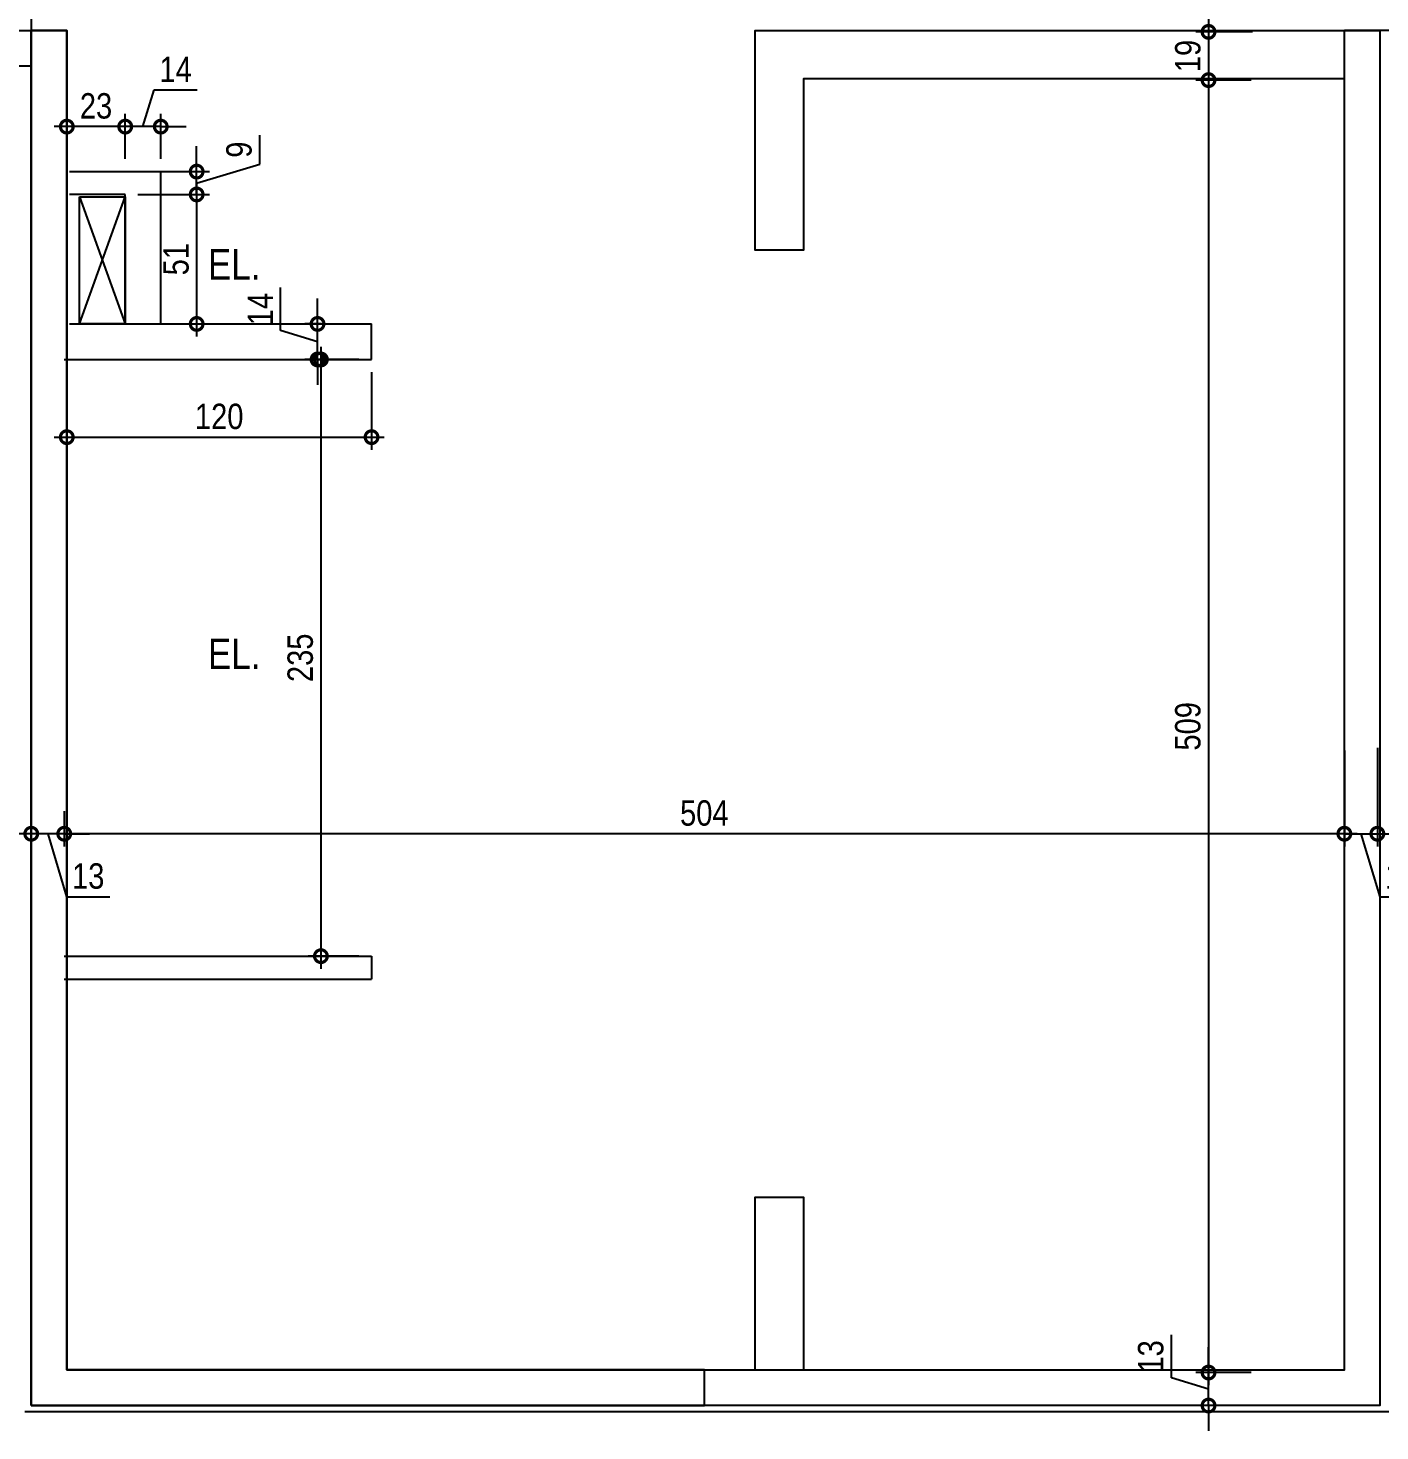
# Model space of a CAD drawing. Header units: metres. Extents: x -38 to 570, y -75 to 184.
# Drawn here: x -5.18 to 0.14, y -9.47 to -3.94 of the extents above; entities that cross this region are included whole.
import ezdxf

# ---------------------------------------------------------------- set-up
doc = ezdxf.new("R2010")
doc.units = ezdxf.units.M
for name, color, linetype in [('237', 232, 'Continuous'), ('28', 232, 'Continuous'), ('ARQ-ALV ACAB', 4, 'Continuous'), ('ARQ-ALV OSSO', 5, 'Continuous'), ('ARQ-AUX1', 1, 'Continuous'), ('ARQ-DIM', 2, 'Continuous'), ('ARQ-TXT', 2, 'Continuous')]:
    doc.layers.add(name, color=color, linetype=linetype)
doc.styles.add('Adesa', font='ARIALN.TTF')
doc.styles.add('M50', font='ARIALN.TTF', dxfattribs={"height": 0.15})
doc.dimstyles.new('ADESA 1-0050', dxfattribs={"dimtxt": 0.1, "dimasz": 0.1, "dimexe": 0.05, "dimexo": 0.05, "dimgap": 0.03, "dimtad": 1, "dimdec": 1, "dimlfac": 100, "dimzin": 12, "dimtxsty": 'Adesa', "dimblk": 'DOTSMALL', "dimcen": 1, "dimdle": 0.05, "dimclrd": 1, "dimclre": 1, "dimclrt": 256, "dimazin": 3, "dimtm": 1e-09, "dimtfac": 1, "dimtdec": 1, "dimtmove": 1, "dimatfit": 0, "dimldrblk": 'DOTSMALL', "dimfxl": 0.8, "dimtvp": 2, "dimtolj": 1, "dimtzin": 0, "dimarcsym": 0})

# ---------------------------------------------------------------- blocks, each defined once
blk = doc.blocks.new('est-lo-12-bar-r05')
at = {"layer": '237', "linetype": 'Continuous'}
blk.add_line((-517.003335, -245.502873), (-517.003335, -395.541264), dxfattribs=at)
at = {"layer": '28', "linetype": 'Continuous'}
blk.add_lwpolyline([(-517.003335, -937.002217), (-251.979379, -937.002217), (-251.979379, -923.001358), (-503.003335, -923.001358), (-503.003335, -395.499165), (-517.003335, -395.499165), (-517.003335, -937.002217)], dxfattribs=at)
at = {"layer": '28'}
blk.add_lwpolyline([(-251.979379, -937.001358), (-251.979379, -923.000499), (-232.004486, -922.9998), (-232.004486, -855.000659), (-213.004486, -855.000659), (-213.004486, -923.000659), (-0.004452, -923.001358), (-0.004452, -414.503177), (-213.011238, -414.503177), (-213.011238, -482.000175), (-232.011238, -482.000175), (-232.011238, -395.503177), (14, -395.503177), (14, -409.003386), (14, -409.003386), (14, -937.001358), (-251.979379, -937.001358)], dxfattribs=at)
blk = doc.blocks.new('COBERTURA')
at = {"layer": 'ARQ-ALV ACAB'}
for p, q in [((-2.5475, -9.3949), (-5.1951, -9.3949)), ((0.1749, -9.3949), (-2.5475, -9.3949))]:
    blk.add_line(p, q, dxfattribs=at)
at = {"layer": 'ARQ-ALV OSSO'}
for p, q in [((-7.2375, -3.955), (-5.03, -3.955)), ((-5.03, -3.955), (-5.03, -9.23)), ((2.2104, -3.955), (0, -3.955)), ((-5.17, -4.095), (-7.2375, -4.095)), ((-5.02, -4.5103, 0), (-4.66, -4.5103, 0)), ((-4.98, -4.61), (-4.8, -4.6103, 0)), ((-5.02, -5.1102), (-3.8301, -5.1102)), ((-5.04, -5.2502), (-3.8301, -5.2502)), ((-5.04, -7.6002), (-3.83, -7.6002)), ((-5.04, -7.6902), (-3.83, -7.6902))]:
    blk.add_line(p, q, dxfattribs=at)
for points in [[(-5.17, -9.3699), (-5.17, -3.9599)], [(-5.03, -9.23), (-2.5176, -9.23), (0, -9.23), (0, -3.955), (0, -3.955)], [(0.14, -4.095), (0.14, -9.3699), (-2.5475, -9.3699), (-5.17, -9.3699)], [(-3.8301, -5.2502), (-3.8301, -5.1102)], [(-3.83, -7.6002), (-3.83, -7.6902)]]:
    blk.add_lwpolyline(points, dxfattribs=at)
at = {"layer": 'ARQ-ALV OSSO', "elevation": 0}
for points in [[(-4.66, -5.1103), (-4.66, -4.5103)], [(-4.8, -4.6003), (-5.02, -4.6003)], [(-4.8, -5.1103), (-4.8, -4.6003)]]:
    blk.add_lwpolyline(points, dxfattribs=at)
at = {"layer": 'ARQ-ALV OSSO'}
blk.add_lwpolyline([(-5.17, -9.18), (-5.17, -9.18)], close=True, dxfattribs=at)
at = {"layer": 'ARQ-AUX1', "elevation": 0}
blk.add_lwpolyline([(-4.98, -4.61), (-4.8, -4.6103), (-4.8, -5.1103), (-4.98, -5.11)], close=True, dxfattribs=at)
for points in [[(-4.98, -4.61), (-4.8, -5.1103)], [(-4.98, -5.11), (-4.8, -4.6103)]]:
    blk.add_lwpolyline(points, dxfattribs=at)
at = {"linetype": 'Continuous', "xscale": 0.01, "yscale": 0.01, "zscale": 0.01}
blk.add_blockref('est-lo-12-bar-r05', (0, 0), dxfattribs=at)
blk = doc.blocks.new('_DotSmall')
at = {"color": 0, "linetype": 'ByBlock', "const_width": 0.5}
blk.add_lwpolyline([(-0.0625, 0, 1), (0.0625, 0, 1)], format="xyb", close=True, dxfattribs=at)
blk = doc.blocks.new('*D610')
at = {"layer": 'ARQ-DIM', "color": 1, "lineweight": -2, "transparency": 16777216}
for p, q in [((-0.5349, -2.4), (-0.5349, -4.0099)), ((-0.3675, -2.45), (-0.5849, -2.45)), ((-0.3619, -3.9599), (-0.5849, -3.9599))]:
    blk.add_line(p, q, dxfattribs=at)
at = {"layer": 'Defpoints', "color": 0, "transparency": 16777216}
for p in [(-0.3175, -2.45, 0), (-0.5349, -3.9599), (-0.3119, -3.9599, 0)]:
    blk.add_point(p, dxfattribs=at)
at = {"layer": 'ARQ-DIM', "color": 1, "lineweight": -2, "transparency": 16777216, "xscale": 0.1, "yscale": 0.1, "zscale": 0.1}
for p, rotation in [((-0.5349, -2.45), 90), ((-0.5349, -3.9599), 270)]:
    blk.add_blockref('_DotSmall', p, dxfattribs=dict(at, rotation=rotation))
at = {"layer": 'ARQ-DIM', "transparency": 16777216, "insert": (-0.6159, -3.205), "char_height": 0.1, "attachment_point": 5, "rotation": 90, "style": 'Adesa'}
blk.add_mtext('\\A1;151', dxfattribs=at)
blk = doc.blocks.new('*D611')
at = {"layer": 'ARQ-DIM', "color": 1, "lineweight": -2, "transparency": 16777216}
for p, q in [((-0.5349, -3.9099), (-0.5349, -4.2001)), ((-0.3674, -3.9599), (-0.5849, -3.9599)), ((-0.3674, -4.1501), (-0.5849, -4.1501))]:
    blk.add_line(p, q, dxfattribs=at)
at = {"layer": 'Defpoints', "color": 0, "transparency": 16777216}
for p in [(-0.3174, -3.9599, 0), (-0.5349, -4.1501), (-0.3174, -4.1501, 0)]:
    blk.add_point(p, dxfattribs=at)
at = {"layer": 'ARQ-DIM', "color": 1, "lineweight": -2, "transparency": 16777216, "xscale": 0.1, "yscale": 0.1, "zscale": 0.1}
for p, rotation in [((-0.5349, -3.9599), 90), ((-0.5349, -4.1501), 270)]:
    blk.add_blockref('_DotSmall', p, dxfattribs=dict(at, rotation=rotation))
at = {"layer": 'ARQ-DIM', "transparency": 16777216, "insert": (-0.6159, -4.055), "char_height": 0.1, "attachment_point": 5, "rotation": 90, "style": 'Adesa'}
blk.add_mtext('\\A1;19', dxfattribs=at)
blk = doc.blocks.new('*D612')
at = {"layer": 'ARQ-DIM', "color": 1, "lineweight": -2, "transparency": 16777216}
for p, q in [((-0.5349, -4.1001), (-0.5349, -9.29)), ((-0.3674, -4.1501), (-0.5849, -4.1501)), ((-0.3674, -9.24), (-0.5849, -9.24))]:
    blk.add_line(p, q, dxfattribs=at)
at = {"layer": 'Defpoints', "color": 0, "transparency": 16777216}
for p in [(-0.3174, -4.1501, 0), (-0.5349, -9.24), (-0.3174, -9.24, 0)]:
    blk.add_point(p, dxfattribs=at)
at = {"layer": 'ARQ-DIM', "color": 1, "lineweight": -2, "transparency": 16777216, "xscale": 0.1, "yscale": 0.1, "zscale": 0.1}
for p, rotation in [((-0.5349, -4.1501), 90), ((-0.5349, -9.24), 270)]:
    blk.add_blockref('_DotSmall', p, dxfattribs=dict(at, rotation=rotation))
at = {"layer": 'ARQ-DIM', "transparency": 16777216, "insert": (-0.6159, -6.695), "char_height": 0.1, "attachment_point": 5, "rotation": 90, "style": 'Adesa'}
blk.add_mtext('\\A1;509', dxfattribs=at)
blk = doc.blocks.new('*D613')
at = {"layer": 'ARQ-DIM', "color": 1, "lineweight": -2, "transparency": 16777216}
for p, q in [((-0.6809, -9.2612), (-0.6809, -9.0915)), ((-0.5349, -9.24), (-0.5349, -9.14)), ((-0.5349, -9.305), (-0.6809, -9.2612)), ((-0.3674, -9.24), (-0.5849, -9.24)), ((-0.5349, -9.37), (-0.5349, -9.24)), ((-0.5349, -9.37), (-0.5349, -9.24)), ((-0.3674, -9.37), (-0.5849, -9.37)), ((-0.5349, -9.37), (-0.5349, -9.47))]:
    blk.add_line(p, q, dxfattribs=at)
at = {"layer": 'Defpoints', "color": 0, "transparency": 16777216}
for p in [(-0.5349, -9.24), (-0.3174, -9.24, 0), (-0.3174, -9.37, 0)]:
    blk.add_point(p, dxfattribs=at)
at = {"layer": 'ARQ-DIM', "color": 1, "lineweight": -2, "transparency": 16777216, "xscale": 0.1, "yscale": 0.1, "zscale": 0.1}
for p, rotation in [((-0.5349, -9.24), 270), ((-0.5349, -9.37), 90)]:
    blk.add_blockref('_DotSmall', p, dxfattribs=dict(at, rotation=rotation))
at = {"layer": 'ARQ-DIM', "transparency": 16777216, "insert": (-0.762, -9.1764), "char_height": 0.1, "attachment_point": 5, "rotation": 90, "style": 'Adesa'}
blk.add_mtext('\\A1;13', dxfattribs=at)
blk = doc.blocks.new('*D614')
at = {"layer": 'ARQ-DIM', "color": 1, "lineweight": -2, "transparency": 16777216}
for p, q in [((-0.0001, -6.79), (-0.0001, -7.1681)), ((0.1299, -6.78), (0.1299, -7.1681)), ((-0.0001, -7.1181), (-0.1001, -7.1181)), ((-0.0001, -7.1181), (0.1299, -7.1181)), ((-0.0001, -7.1181), (0.1299, -7.1181)), ((0.0649, -7.1181), (0.1394, -7.3663)), ((0.1299, -7.1181), (0.2299, -7.1181)), ((0.1394, -7.3663), (0.3091, -7.3663))]:
    blk.add_line(p, q, dxfattribs=at)
at = {"layer": 'Defpoints', "color": 0, "transparency": 16777216}
for p in [(-0.0001, -6.74, 0), (0.1299, -6.73, 0), (0.1299, -7.1181)]:
    blk.add_point(p, dxfattribs=at)
at = {"layer": 'ARQ-DIM', "color": 1, "lineweight": -2, "transparency": 16777216, "xscale": 0.1, "yscale": 0.1, "zscale": 0.1}
blk.add_blockref('_DotSmall', (-0.0001, -7.1181), dxfattribs=at)
at = {"layer": 'ARQ-DIM', "color": 1, "lineweight": -2, "transparency": 16777216, "xscale": 0.1, "yscale": 0.1, "zscale": 0.1, "rotation": 180}
blk.add_blockref('_DotSmall', (0.1299, -7.1181), dxfattribs=at)
at = {"layer": 'ARQ-DIM', "transparency": 16777216, "insert": (0.2242, -7.2852), "char_height": 0.1, "attachment_point": 5, "style": 'Adesa'}
blk.add_mtext('\\A1;13', dxfattribs=at)
blk = doc.blocks.new('*D615')
at = {"layer": 'ARQ-DIM', "color": 1, "lineweight": -2, "transparency": 16777216}
for p, q in [((-5.04, -7.0291), (-5.04, -7.1681)), ((0, -7.0291), (0, -7.1681)), ((0.05, -7.1181), (-5.09, -7.1181))]:
    blk.add_line(p, q, dxfattribs=at)
at = {"layer": 'Defpoints', "color": 0, "transparency": 16777216}
for p in [(-5.04, -6.9791, 0), (0, -6.9791, 0), (-5.04, -7.1181)]:
    blk.add_point(p, dxfattribs=at)
at = {"layer": 'ARQ-DIM', "color": 1, "lineweight": -2, "transparency": 16777216, "xscale": 0.1, "yscale": 0.1, "zscale": 0.1, "rotation": 180}
blk.add_blockref('_DotSmall', (-5.04, -7.1181), dxfattribs=at)
at = {"layer": 'ARQ-DIM', "color": 1, "lineweight": -2, "transparency": 16777216, "xscale": 0.1, "yscale": 0.1, "zscale": 0.1}
blk.add_blockref('_DotSmall', (0, -7.1181), dxfattribs=at)
at = {"layer": 'ARQ-DIM', "transparency": 16777216, "insert": (-2.52, -7.037), "char_height": 0.1, "attachment_point": 5, "style": 'Adesa'}
blk.add_mtext('\\A1;504', dxfattribs=at)
blk = doc.blocks.new('*D616')
at = {"layer": 'ARQ-DIM', "color": 1, "lineweight": -2, "transparency": 16777216}
for p, q in [((-5.17, -7.0291), (-5.17, -7.1681)), ((-5.04, -7.0291), (-5.04, -7.1681)), ((-5.17, -7.1181), (-5.27, -7.1181)), ((-5.04, -7.1181), (-5.17, -7.1181)), ((-5.04, -7.1181), (-5.17, -7.1181)), ((-5.105, -7.1181), (-5.0306, -7.3663)), ((-5.04, -7.1181), (-4.94, -7.1181)), ((-5.0306, -7.3663), (-4.8609, -7.3663))]:
    blk.add_line(p, q, dxfattribs=at)
at = {"layer": 'Defpoints', "color": 0, "transparency": 16777216}
for p in [(-5.17, -6.9791, 0), (-5.04, -6.9791, 0), (-5.17, -7.1181)]:
    blk.add_point(p, dxfattribs=at)
at = {"layer": 'ARQ-DIM', "color": 1, "lineweight": -2, "transparency": 16777216, "xscale": 0.1, "yscale": 0.1, "zscale": 0.1}
blk.add_blockref('_DotSmall', (-5.17, -7.1181), dxfattribs=at)
at = {"layer": 'ARQ-DIM', "color": 1, "lineweight": -2, "transparency": 16777216, "xscale": 0.1, "yscale": 0.1, "zscale": 0.1, "rotation": 180}
blk.add_blockref('_DotSmall', (-5.04, -7.1181), dxfattribs=at)
at = {"layer": 'ARQ-DIM', "transparency": 16777216, "insert": (-4.9457, -7.2852), "char_height": 0.1, "attachment_point": 5, "style": 'Adesa'}
blk.add_mtext('\\A1;13', dxfattribs=at)
blk = doc.blocks.new('*D670')
at = {"layer": 'ARQ-DIM', "color": 1, "lineweight": -2, "transparency": 16777216}
for p, q in [((-5.03, -5.3002), (-5.03, -5.6062)), ((-3.8301, -5.3002), (-3.8301, -5.6062)), ((-5.08, -5.5562), (-3.7801, -5.5562))]:
    blk.add_line(p, q, dxfattribs=at)
at = {"layer": 'Defpoints', "color": 0, "transparency": 16777216}
for p in [(-5.03, -5.2502), (-3.8301, -5.2502), (-3.8301, -5.5562)]:
    blk.add_point(p, dxfattribs=at)
at = {"layer": 'ARQ-DIM', "color": 1, "lineweight": -2, "transparency": 16777216, "xscale": 0.1, "yscale": 0.1, "zscale": 0.1, "rotation": 180}
blk.add_blockref('_DotSmall', (-5.03, -5.5562), dxfattribs=at)
at = {"layer": 'ARQ-DIM', "color": 1, "lineweight": -2, "transparency": 16777216, "xscale": 0.1, "yscale": 0.1, "zscale": 0.1}
blk.add_blockref('_DotSmall', (-3.8301, -5.5562), dxfattribs=at)
at = {"layer": 'ARQ-DIM', "transparency": 16777216, "insert": (-4.43, -5.4751), "char_height": 0.1, "attachment_point": 5, "style": 'Adesa'}
blk.add_mtext('\\A1;120', dxfattribs=at)
blk = doc.blocks.new('*D671')
at = {"layer": 'ARQ-DIM', "color": 1, "lineweight": -2, "transparency": 16777216}
for p, q in [((-4.0295, -5.2002), (-4.0295, -7.6502)), ((-3.8801, -5.2502), (-4.0795, -5.2502)), ((-3.88, -7.6002), (-4.0795, -7.6002))]:
    blk.add_line(p, q, dxfattribs=at)
at = {"layer": 'Defpoints', "color": 0, "transparency": 16777216}
for p in [(-3.8301, -5.2502), (-4.0295, -7.6002), (-3.83, -7.6002)]:
    blk.add_point(p, dxfattribs=at)
at = {"layer": 'ARQ-DIM', "color": 1, "lineweight": -2, "transparency": 16777216, "xscale": 0.1, "yscale": 0.1, "zscale": 0.1}
for p, rotation in [((-4.0295, -5.2502), 90), ((-4.0295, -7.6002), 270)]:
    blk.add_blockref('_DotSmall', p, dxfattribs=dict(at, rotation=rotation))
at = {"layer": 'ARQ-DIM', "transparency": 16777216, "insert": (-4.1105, -6.4252), "char_height": 0.1, "attachment_point": 5, "rotation": 90, "style": 'Adesa'}
blk.add_mtext('\\A1;235', dxfattribs=at)
blk = doc.blocks.new('*D672')
at = {"layer": 'ARQ-DIM', "color": 1, "lineweight": -2, "transparency": 16777216}
for p, q in [((-4.188, -5.1366), (-4.188, -4.9671)), ((-4.0428, -5.1102), (-4.0428, -5.0102)), ((-4.0428, -5.1802), (-4.188, -5.1366)), ((-4.0273, -5.1102), (-4.0928, -5.1102)), ((-4.0428, -5.2502), (-4.0428, -5.1102)), ((-4.0428, -5.2502), (-4.0428, -5.1102)), ((-4.0298, -5.2502), (-4.0928, -5.2502)), ((-4.0428, -5.2502), (-4.0428, -5.3502))]:
    blk.add_line(p, q, dxfattribs=at)
at = {"layer": 'Defpoints', "color": 0, "transparency": 16777216}
for p in [(-4.0428, -5.1102), (-3.9773, -5.1102), (-3.9798, -5.2502)]:
    blk.add_point(p, dxfattribs=at)
at = {"layer": 'ARQ-DIM', "color": 1, "lineweight": -2, "transparency": 16777216, "xscale": 0.1, "yscale": 0.1, "zscale": 0.1}
for p, rotation in [((-4.0428, -5.1102), 270), ((-4.0428, -5.2502), 90)]:
    blk.add_blockref('_DotSmall', p, dxfattribs=dict(at, rotation=rotation))
at = {"layer": 'ARQ-DIM', "transparency": 16777216, "insert": (-4.2682, -5.0519), "char_height": 0.1, "attachment_point": 5, "rotation": 90, "style": 'Adesa'}
blk.add_mtext('\\A1;14', dxfattribs=at)
blk = doc.blocks.new('*D673')
at = {"layer": 'ARQ-DIM', "color": 1, "lineweight": -2, "transparency": 16777216}
for p, q in [((-4.5187, -4.5103), (-4.5187, -4.4103)), ((-4.2705, -4.4809), (-4.2705, -4.3669)), ((-4.79, -4.5103), (-4.4687, -4.5103)), ((-4.5187, -4.5553), (-4.2705, -4.4809)), ((-4.5187, -4.6003), (-4.5187, -4.5103)), ((-4.5187, -4.6003), (-4.5187, -4.5103)), ((-4.75, -4.6003), (-4.4687, -4.6003)), ((-4.5187, -4.6003), (-4.5187, -4.7003))]:
    blk.add_line(p, q, dxfattribs=at)
at = {"layer": 'Defpoints', "color": 0, "transparency": 16777216}
for p in [(-4.84, -4.5103, 0), (-4.5187, -4.5103), (-4.8, -4.6003, 0)]:
    blk.add_point(p, dxfattribs=at)
at = {"layer": 'ARQ-DIM', "color": 1, "lineweight": -2, "transparency": 16777216, "xscale": 0.1, "yscale": 0.1, "zscale": 0.1}
for p, rotation in [((-4.5187, -4.5103), 270), ((-4.5187, -4.6003), 90)]:
    blk.add_blockref('_DotSmall', p, dxfattribs=dict(at, rotation=rotation))
at = {"layer": 'ARQ-DIM', "transparency": 16777216, "insert": (-4.3516, -4.4239), "char_height": 0.1, "attachment_point": 5, "rotation": 90, "style": 'Adesa'}
blk.add_mtext('\\A1;9', dxfattribs=at)
blk = doc.blocks.new('*D674')
at = {"layer": 'ARQ-DIM', "color": 1, "lineweight": -2, "transparency": 16777216}
for p, q in [((-4.5187, -4.5503), (-4.5187, -5.1602)), ((-4.6043, -4.6003), (-4.4687, -4.6003)), ((-4.6043, -5.1102), (-4.4687, -5.1102))]:
    blk.add_line(p, q, dxfattribs=at)
at = {"layer": 'Defpoints', "color": 0, "transparency": 16777216}
for p in [(-4.6543, -4.6003), (-4.6543, -5.1102, 0), (-4.5187, -5.1102)]:
    blk.add_point(p, dxfattribs=at)
at = {"layer": 'ARQ-DIM', "color": 1, "lineweight": -2, "transparency": 16777216, "xscale": 0.1, "yscale": 0.1, "zscale": 0.1}
for p, rotation in [((-4.5187, -4.6003), 90), ((-4.5187, -5.1102), 270)]:
    blk.add_blockref('_DotSmall', p, dxfattribs=dict(at, rotation=rotation))
at = {"layer": 'ARQ-DIM', "transparency": 16777216, "insert": (-4.5997, -4.8552), "char_height": 0.1, "attachment_point": 5, "rotation": 90, "style": 'Adesa'}
blk.add_mtext('\\A1;51', dxfattribs=at)
blk = doc.blocks.new('*D676')
at = {"layer": 'ARQ-DIM', "color": 1, "lineweight": -2, "transparency": 16777216}
for p, q in [((-4.73, -4.3332), (-4.6865, -4.188)), ((-4.6865, -4.188), (-4.517, -4.188)), ((-4.8, -4.4603), (-4.8, -4.2832)), ((-4.66, -4.4603), (-4.66, -4.2832)), ((-4.8, -4.3332), (-4.9, -4.3332)), ((-4.66, -4.3332), (-4.8, -4.3332)), ((-4.66, -4.3332), (-4.8, -4.3332)), ((-4.66, -4.3332), (-4.56, -4.3332))]:
    blk.add_line(p, q, dxfattribs=at)
at = {"layer": 'Defpoints', "color": 0, "transparency": 16777216}
for p in [(-4.8, -4.3332), (-4.8, -4.5103), (-4.66, -4.5103, 0)]:
    blk.add_point(p, dxfattribs=at)
at = {"layer": 'ARQ-DIM', "color": 1, "lineweight": -2, "transparency": 16777216, "xscale": 0.1, "yscale": 0.1, "zscale": 0.1}
blk.add_blockref('_DotSmall', (-4.8, -4.3332), dxfattribs=at)
at = {"layer": 'ARQ-DIM', "color": 1, "lineweight": -2, "transparency": 16777216, "xscale": 0.1, "yscale": 0.1, "zscale": 0.1, "rotation": 180}
blk.add_blockref('_DotSmall', (-4.66, -4.3332), dxfattribs=at)
at = {"layer": 'ARQ-DIM', "transparency": 16777216, "insert": (-4.6017, -4.1078), "char_height": 0.1, "attachment_point": 5, "style": 'Adesa'}
blk.add_mtext('\\A1;14', dxfattribs=at)
blk = doc.blocks.new('*D768')
at = {"layer": 'ARQ-DIM', "color": 1, "lineweight": -2, "transparency": 16777216}
for p, q in [((-5.03, -4.3217), (-5.03, -4.2832)), ((-4.8, -4.3217), (-4.8, -4.2832)), ((-4.75, -4.3332), (-5.08, -4.3332))]:
    blk.add_line(p, q, dxfattribs=at)
at = {"layer": 'Defpoints', "color": 0, "transparency": 16777216}
for p in [(-5.03, -4.3332), (-5.03, -4.3717), (-4.8, -4.3717)]:
    blk.add_point(p, dxfattribs=at)
at = {"layer": 'ARQ-DIM', "color": 1, "lineweight": -2, "transparency": 16777216, "xscale": 0.1, "yscale": 0.1, "zscale": 0.1, "rotation": 180}
blk.add_blockref('_DotSmall', (-5.03, -4.3332), dxfattribs=at)
at = {"layer": 'ARQ-DIM', "color": 1, "lineweight": -2, "transparency": 16777216, "xscale": 0.1, "yscale": 0.1, "zscale": 0.1}
blk.add_blockref('_DotSmall', (-4.8, -4.3332), dxfattribs=at)
at = {"layer": 'ARQ-DIM', "transparency": 16777216, "insert": (-4.915, -4.2521), "char_height": 0.1, "attachment_point": 5, "style": 'Adesa'}
blk.add_mtext('\\A1;23', dxfattribs=at)

msp = doc.modelspace()

# ---------------------------------------------------------------- block references
at = {"layer": 'ARQ-DIM'}
msp.add_blockref('COBERTURA', (0, 0), dxfattribs=at)

# ---------------------------------------------------------------- texts
at = {"layer": 'ARQ-TXT', "style": 'M50'}
for p in [(-4.4742, -4.9356, 0.1142), (-4.4742, -6.4694, 0.1142)]:
    msp.add_text('EL.', height=0.12, dxfattribs=at).set_placement(p)

# ---------------------------------------------------------------- dimensions: what is measured, and where the dimension line sits
at = {"layer": 'ARQ-DIM'}
for base, p1, p2, angle, picture, middle in [((-0.5349, -3.9599, 0), (-0.3175, -2.45), (-0.3119, -3.9599), 90, '*D610', (-0.6159, -3.205, 0)), ((-0.5349, -4.1501, 0), (-0.3174, -3.9599), (-0.3174, -4.1501), 90, '*D611', (-0.6159, -4.055, 0)), ((-0.5349, -9.24, 0), (-0.3174, -4.1501), (-0.3174, -9.24), 90, '*D612', (-0.6159, -6.695, 0)), ((-4.5187, -4.5103), (-4.8, -4.6003, 0), (-4.84, -4.5103, 0), 90, '*D673', (-4.3516, -4.4509)), ((-4.5187, -5.1102), (-4.6543, -4.6003), (-4.6543, -5.1102, 0), 90, '*D674', (-4.5997, -4.8552)), ((-4.0428, -5.1102), (-3.9798, -5.2502), (-3.9773, -5.1102), 90, '*D672', (-4.2682, -5.1066)), ((-4.0295, -7.6002), (-3.8301, -5.2502), (-3.83, -7.6002), 90, '*D671', (-4.1105, -6.4252)), ((-0.5349, -9.24, 0), (-0.3174, -9.37), (-0.3174, -9.24), 270, '*D613', (-0.762, -9.2312, 0))]:
    dim = msp.add_linear_dim(base=base, p1=p1, p2=p2, angle=angle, dimstyle='ADESA 1-0050', dxfattribs=at)
    dim.commit()
    dim.dimension.update_dxf_attribs({"geometry": picture, "text_midpoint": middle})
for base, p1, p2, picture, middle in [((-4.8, -4.3332), (-4.66, -4.5103, 0), (-4.8, -4.5103), '*D676', (-4.6565, -4.1078)), ((-5.03, -4.3332), (-4.8, -4.3717), (-5.03, -4.3717), '*D768', (-4.915, -4.2521)), ((-3.8301, -5.5562), (-5.03, -5.2502), (-3.8301, -5.2502), '*D670', (-4.43, -5.4751)), ((0.1299, -7.1181, 0), (-0.0001, -6.74), (0.1299, -6.73), '*D614', (0.1694, -7.2852, 0)), ((-5.17, -7.1181, 0), (-5.04, -6.9791), (-5.17, -6.9791), '*D616', (-5.0006, -7.2852, 0)), ((-5.04, -7.1181, 0), (0, -6.9791), (-5.04, -6.9791), '*D615', (-2.52, -7.037, 0))]:
    dim = msp.add_linear_dim(base=base, p1=p1, p2=p2, dimstyle='ADESA 1-0050', dxfattribs=at)
    dim.commit()
    dim.dimension.update_dxf_attribs({"geometry": picture, "text_midpoint": middle})

doc.saveas('drawing.dxf')
